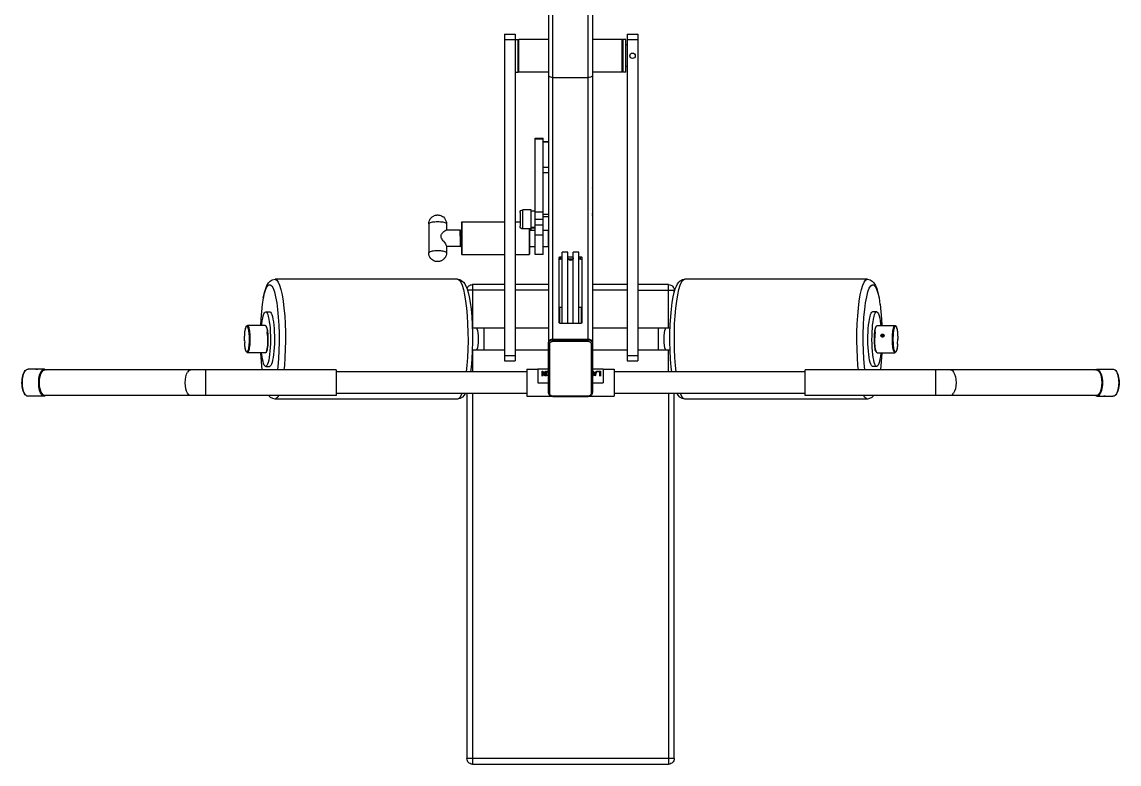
# Model space of a CAD drawing. Header units: millimetres. Extents: x 29224 to 62779, y 35576 to 54938.
# Drawn here: x 32034 to 33275, y 44727 to 45567 of the extents above; entities that cross this region are included whole.
import ezdxf

# ---------------------------------------------------------------- set-up
doc = ezdxf.new("R2010")
doc.units = ezdxf.units.MM
doc.linetypes.add('PEN_TYPE_1', pattern=[0])

# ---------------------------------------------------------------- blocks, each defined once
blk = doc.blocks.new('A$C0530486D')
at = {"color": 7, "linetype": 'PEN_TYPE_1'}
for points in [[(595.9, 478), (595.9, 1110)], [(600.6, 481.2), (600.6, 1109.9)], [(640.6, 481.2), (640.6, 1114.1)], [(645.3, 1114.9), (645.3, 421)], [(545.8, 826.4), (558.1, 826.4)], [(545.8, 826.4), (545.8, 456.4)], [(545.8, 820.3), (558.1, 820.3)], [(558.1, 826.4), (558.1, 456.4)], [(558.1, 820.3), (561.2, 820.3)], [(562, 820.3), (561.2, 819.5)], [(561.2, 783.3), (561.2, 820.3)], [(595.9, 820.3), (562, 820.3)], [(562, 783.3), (562, 820.3)], [(679.2, 820.3), (645.3, 820.3)], [(680, 819.5), (679.2, 820.3)], [(679.2, 783.3), (679.2, 820.3)], [(683, 820.3), (680, 820.3)], [(680, 783.3), (680, 820.3)], [(683, 783.3), (683, 820.3)], [(684.6, 826.4), (696.9, 826.4)], [(684.6, 826.4), (684.6, 456.4)], [(684.6, 820.3), (696.9, 820.3)], [(696.9, 826.4), (696.9, 456.4)], [(684.6, 814.1), (683, 814.1)], [(558.1, 783.3), (561.2, 783.3)], [(562, 783.3), (561.2, 784)], [(595.9, 783.3), (562, 783.3)], [(679.2, 783.3), (645.3, 783.3)], [(680, 784), (679.2, 783.3)], [(683, 783.3), (680, 783.3)], [(684.6, 789.5), (683, 789.5)], [(600.6, 777.1), (599.4, 777.2), (598.3, 777.4), (597.3, 777.8), (596.6, 778.3), (596.1, 778.8), (595.9, 779.4)], [(600.6, 777.1), (640.6, 777.1)], [(645.3, 779.4), (645.1, 778.8), (644.6, 778.3), (643.9, 777.8), (643, 777.4), (641.8, 777.2), (640.6, 777.1)], [(580.5, 708.5), (589.8, 708.5)], [(580.5, 628.6), (580.5, 708.5)], [(580.5, 707.9), (589.8, 707.9)], [(589.8, 576.7), (589.8, 708.5)], [(595.9, 704.4), (589.8, 704.4)], [(595.9, 703.9), (589.8, 703.9)], [(595.9, 675.5), (589.8, 675.5)], [(595.9, 669.3), (589.8, 669.3)], [(645.4, 651.8), (645.3, 652.3)], [(580.5, 637.8), (580.3, 637.8)], [(580.3, 637.8), (580.3, 625.8)], [(580.5, 636.9), (580.3, 636.9)], [(460.2, 611.6), (460.4, 613.2), (460.7, 614.7), (461.3, 616), (461.9, 617.1), (462.7, 618.1), (463.3, 618.8), (463.9, 619.3), (464.7, 619.9), (465.4, 620.3), (466.1, 620.7), (466.8, 621), (467.4, 621.2), (468, 621.3), (468.6, 621.4), (469.2, 621.5), (469.7, 621.6), (470.4, 621.6), (471.1, 621.5), (471.8, 621.4), (472.8, 621.3), (473.7, 621), (474.6, 620.6), (475.7, 620), (476.7, 619.3), (478, 617.9), (478.9, 616.6), (479.7, 615), (480.1, 613.3), (480.3, 611.6)], [(563.5, 624.3), (563.8, 625.5), (564.4, 626.5), (565.4, 627.1), (566.6, 627.4)], [(563.5, 624.3), (563.5, 608.9)], [(575.9, 627.4), (566.6, 627.4)], [(566.6, 605.8), (566.6, 627.4)], [(575.9, 605.2), (575.9, 627.4)], [(580.5, 625.8), (575.9, 625.8)], [(580.5, 576.7), (580.5, 628.2)], [(580.5, 625.2), (589.8, 625.2)], [(595.9, 622.2), (589.8, 622.2)], [(645.3, 623), (645.4, 623.3)], [(645.3, 621.1), (645.4, 621.8)], [(645.3, 621.3), (645.4, 621.8)], [(460.2, 611.6), (460.4, 612), (460.7, 612.4), (461.3, 612.8), (462.1, 613.1), (463.2, 613.4), (464.4, 613.7), (465.7, 613.9), (467.2, 614), (468.7, 614.1), (470.3, 614.2), (471.8, 614.1), (473.4, 614), (474.8, 613.9), (476.1, 613.7), (477.3, 613.4), (478.4, 613.1), (479.2, 612.8), (479.8, 612.4), (480.1, 612), (480.3, 611.6)], [(460.2, 611.6), (460.2, 578.8)], [(480.3, 611.6), (480.3, 604.4)], [(497.2, 613.2), (497.7, 613.7)], [(497.2, 613.2), (497.2, 577.2)], [(497.7, 613.7), (545.8, 613.7)], [(497.7, 613.7), (497.7, 576.7)], [(558.1, 613.7), (563.2, 613.7)], [(563.5, 613.6), (563.3, 613.6)], [(566.6, 605.8), (565.4, 606), (564.4, 606.7), (563.8, 607.7), (563.5, 608.9)], [(580.5, 617), (589.8, 617)], [(580.5, 610.6), (589.8, 610.6)], [(595.9, 619.6), (589.8, 619.6)], [(474.1, 597.6), (474.2, 598.3), (474.4, 599.1), (474.8, 599.8), (475.3, 600.5), (475.9, 601.3), (476.6, 602), (477.4, 602.8), (478.2, 603.5), (479, 604), (479.6, 604.3), (480, 604.4)], [(476.6, 592.3), (475.9, 593.4), (475.3, 594.3), (474.8, 595.2), (474.4, 596), (474.2, 596.8), (474.1, 597.6)], [(495.7, 604.4), (480, 604.4)], [(495.7, 603.6), (496.5, 604.4)], [(495.7, 597.6), (495.7, 604.4)], [(495.7, 597.4), (495.7, 585.9)], [(496.5, 604.4), (497.2, 604.4)], [(496.5, 604.4), (496.5, 585.9)], [(575.9, 605.8), (566.6, 605.8)], [(573.8, 605.8), (573.8, 576.7)], [(574.3, 605.8), (574.3, 577.2)], [(575.9, 605.2), (574.3, 605.2)], [(574.3, 604.4), (580.5, 604.4)], [(580.5, 607.3), (575.9, 607.3)], [(580.5, 606.8), (575.9, 606.8)], [(580.5, 599.2), (589.8, 599.2)], [(589.8, 604.4), (595.2, 604.4)], [(595.2, 604.4), (595.2, 585.9)], [(595.2, 604.4), (595.7, 604.2), (595.9, 603.7)], [(476.6, 592.3), (478.2, 590), (479, 588.9), (479.6, 587.9), (480, 587.2), (480.2, 586.6), (480.3, 586.2)], [(480.3, 586.2), (480.3, 578.8)], [(495.7, 585.9), (480.3, 585.9)], [(495.7, 586.7), (496.5, 585.9)], [(496.5, 585.9), (497.2, 585.9)], [(574.3, 585.9), (580.5, 585.9)], [(589.8, 585.9), (595.2, 585.9)], [(595.9, 586.7), (595.7, 586.1), (595.2, 585.9)], [(460.2, 578.8), (460.4, 579.2), (460.7, 579.6), (461.3, 579.9), (462.1, 580.3), (463.2, 580.6), (464.4, 580.9), (465.7, 581.1), (467.2, 581.2), (468.7, 581.3), (470.3, 581.3), (471.8, 581.3), (473.4, 581.2), (474.8, 581.1), (476.1, 580.9), (477.3, 580.6), (478.4, 580.3), (479.2, 579.9), (479.8, 579.6), (480.1, 579.2), (480.3, 578.8)], [(480.3, 578.8), (480.1, 577.1), (479.8, 575.6), (479.2, 574.3), (478.6, 573.2), (477.8, 572.2), (477.2, 571.5), (476.6, 571), (475.8, 570.4), (475.1, 570), (474.4, 569.7), (473.7, 569.4), (473.1, 569.2), (472.5, 569), (471.9, 568.9), (471.3, 568.8), (470.8, 568.8), (470.1, 568.8), (469.4, 568.8), (468.7, 568.9), (467.7, 569.1), (466.8, 569.4), (465.9, 569.8), (464.8, 570.4), (463.8, 571.1), (462.5, 572.4), (461.6, 573.7), (460.8, 575.4), (460.4, 577.1), (460.2, 578.8)], [(497.2, 577.2), (497.7, 576.7)], [(497.7, 576.7), (545.8, 576.7)], [(558.1, 576.7), (573.8, 576.7)], [(573.8, 576.7), (574.3, 577.2)], [(589.8, 576.7), (580.5, 576.7)], [(607.9, 573.6), (608, 573.9), (608.3, 574.1), (608.8, 574.3), (609.4, 574.3)], [(607.9, 499.6), (607.9, 573.6)], [(607.9, 571), (608, 571.3), (608.3, 571.5), (608.8, 571.7), (609.4, 571.8)], [(609.4, 574.3), (611.3, 574.3)], [(609.4, 571.8), (609.4, 574.3)], [(609.4, 571.8), (611.3, 571.8)], [(617.5, 579.3), (611.3, 579.3)], [(611.3, 498.8), (611.3, 579.3)], [(617.5, 498.8), (617.5, 579.3)], [(617.5, 574.3), (623.7, 574.3)], [(623.7, 573.1), (623.4, 571.9), (622.8, 571), (621.8, 570.3), (620.6, 570), (619.4, 570.3), (618.4, 571), (617.8, 571.9), (617.5, 573.1)], [(617.9, 571.8), (623.3, 571.8)], [(629.9, 579.3), (623.7, 579.3)], [(623.7, 498.8), (623.7, 579.3)], [(629.9, 498.8), (629.9, 579.3)], [(629.9, 574.3), (631.8, 574.3)], [(629.9, 571.8), (631.8, 571.8)], [(631.8, 574.3), (632.3, 574.3), (632.9, 574.1), (633.2, 573.9), (633.3, 573.6)], [(631.8, 571.8), (631.8, 574.3)], [(631.8, 571.8), (632.3, 571.7), (632.9, 571.5), (633.2, 571.3), (633.3, 571)], [(633.3, 573.6), (633.3, 499.6)], [(273, 527.8), (274.3, 533.7), (275.7, 538.2), (277.1, 541.7), (278.8, 544.6), (280.8, 546.8), (283.2, 548.3), (286.3, 548.9)], [(492.8, 548.9), (286.3, 548.9)], [(286.3, 548.9), (286.6, 548.9), (288.3, 547.9), (289.9, 545.6), (291.5, 542), (293, 537.1), (294.3, 531.1), (295.4, 524.1), (296.4, 516.2), (297.2, 507.5), (297.7, 498.4)], [(492.8, 548.9), (495.5, 548.5), (497.8, 547.2), (499.6, 545.6), (501, 543.7), (502.3, 541.1), (503.6, 537.9), (504.7, 533.9), (505.9, 528.8), (507, 522.5), (508, 515.1), (508.8, 506.6), (509.3, 497.1)], [(492.8, 548.9), (493.2, 548.9), (494.8, 547.9), (496.5, 545.6), (498, 542), (499.5, 537.1), (500.8, 531.1), (501.9, 524.1), (502.9, 516.2), (503.7, 507.5), (504.2, 498.4)], [(733.3, 497.1), (733.9, 506.6), (734.7, 515.1), (735.7, 522.5), (736.8, 528.8), (737.9, 533.9), (739.1, 537.9), (740.4, 541.1), (741.7, 543.7), (743.1, 545.6), (744.8, 547.2), (747.2, 548.5), (749.8, 548.9)], [(738.4, 498.4), (739, 507.5), (739.8, 516.2), (740.7, 524.1), (741.9, 531.1), (743.2, 537.1), (744.6, 542), (746.2, 545.6), (747.8, 547.9), (749.5, 548.9), (749.8, 548.9)], [(956.4, 548.9), (749.8, 548.9)], [(945, 498.4), (945.5, 507.5), (946.3, 516.2), (947.2, 524.1), (948.4, 531.1), (949.7, 537.1), (951.2, 542), (952.7, 545.6), (954.3, 547.9), (956, 548.9), (956.4, 548.9)], [(956.4, 548.9), (959.4, 548.3), (961.9, 546.8), (963.9, 544.6), (965.5, 541.7), (967, 538.2), (968.3, 533.7), (969.6, 527.8), (970.7, 520.1)], [(273.1, 527.1), (274.4, 532.9), (275.9, 537.5), (277.5, 540.7), (279.2, 542.4), (280.8, 542.6), (282.5, 541.4), (284.1, 538.6), (285.6, 534.4), (287, 528.9), (288.2, 522.2), (289.2, 514.5), (290, 505.9), (290.6, 496.8)], [(503.5, 537.8), (503.8, 538.8), (504.3, 539.8), (504.9, 540.6), (505.7, 541.3), (506.5, 541.9), (507.5, 542.4), (508.5, 542.6), (509.6, 542.7)], [(545.8, 536.6), (504, 536.6)], [(545.8, 542.7), (509.6, 542.7)], [(509.6, 542.7), (509.6, 493.4)], [(595.9, 542.7), (558.1, 542.7)], [(595.9, 536.6), (558.1, 536.6)], [(684.6, 542.7), (645.3, 542.7)], [(684.6, 536.6), (645.3, 536.6)], [(731.6, 542.7), (696.9, 542.7)], [(696.9, 536.6), (737.8, 536.6)], [(731.6, 493.4), (731.6, 542.7)], [(731.6, 542.7), (732.9, 542.6), (734, 542.3), (735.1, 541.7), (736, 540.9), (736.7, 540), (737.3, 539), (737.7, 537.8), (737.8, 536.6)], [(737.8, 533.3), (737.8, 536.6)], [(952.1, 496.8), (952.6, 505.9), (953.4, 514.5), (954.4, 522.2), (955.7, 528.9), (957, 534.4), (958.5, 538.6), (960.2, 541.4), (961.8, 542.6), (963.5, 542.4), (965.2, 540.7), (966.7, 537.5), (968.2, 532.9), (969.6, 527.1)], [(273, 527.8), (271.9, 520.1)], [(270.9, 512.6), (270.3, 503.4)], [(271.9, 520.8), (271, 512.1)], [(271.1, 496.5), (271.3, 498.5), (271.7, 501.9), (272.3, 504.9), (272.9, 507.5), (273.6, 509.5), (274.3, 510.9), (275.1, 511.7), (275.7, 511.9)], [(275.7, 511.9), (280.2, 511.9)], [(275.7, 511.9), (275.8, 511.9), (276.6, 511.5), (277.3, 510.4), (278, 508.8), (278.7, 506.5), (279.3, 503.8), (279.8, 500.6), (280.3, 497), (280.6, 493.8)], [(280.2, 511.9), (280.4, 511.9), (281.2, 511.5), (281.9, 510.4), (282.6, 508.8), (283.3, 506.5), (283.9, 503.8), (284.4, 500.6), (284.8, 497), (285.2, 493.1), (285.4, 488.9)], [(607.9, 512), (608.4, 512.6)], [(607.9, 509.5), (608.4, 510)], [(611.3, 516.9), (608.4, 516.9)], [(608.4, 499), (608.4, 516.9)], [(633.1, 516.9), (629.9, 516.9)], [(633.1, 499.2), (633.1, 516.9)], [(633.1, 512.4), (633.3, 512)], [(633.1, 509.9), (633.3, 509.5)], [(957.8, 497), (958.3, 500.6), (958.8, 503.8), (959.4, 506.5), (960.1, 508.8), (960.8, 510.4), (961.5, 511.5), (962.3, 511.9), (962.4, 511.9)], [(962.1, 493.8), (962.4, 497), (962.8, 500.6), (963.4, 503.8), (964, 506.5), (964.6, 508.8), (965.3, 510.4), (966.1, 511.5), (966.8, 511.9), (967, 511.9)], [(967, 511.9), (962.4, 511.9)], [(967, 511.9), (967.6, 511.7), (968.3, 510.9), (969.1, 509.5), (969.7, 507.5), (970.4, 504.9), (970.9, 501.9), (971.4, 498.5), (971.6, 496.5)], [(970.8, 520.8), (971.7, 512.1)], [(971.7, 512.6), (972.4, 503.4)], [(251.9, 479.1), (251.9, 481.5), (251.9, 483.6), (252, 485.6), (252.1, 487.6), (252.3, 489.4), (252.6, 491.2), (252.8, 492.7), (253.2, 493.9), (253.5, 494.9), (253.8, 495.6), (254.2, 496.1), (254.7, 496.4), (255.2, 496.5)], [(275.2, 496.5), (255.2, 496.5)], [(255.2, 496.5), (255.4, 496.4), (255.8, 496.1), (256.1, 495.5), (256.5, 494.6), (256.8, 493.4), (257.1, 492.1), (257.3, 490.5), (257.5, 488.7), (257.7, 486.8), (257.8, 485)], [(270.2, 503.6), (269.8, 496.5)], [(275.7, 496.2), (275.2, 496.5)], [(290.6, 496.8), (290.9, 487.3), (290.9, 477.6), (290.7, 468), (290.2, 458.7), (289.5, 450), (289.1, 446.4)], [(297.7, 498.4), (298, 488.9), (298.1, 479.2), (297.9, 469.6), (297.5, 460.2), (296.9, 451.2), (296.4, 446.4)], [(504.2, 498.4), (504.5, 488.9), (504.6, 479.2), (504.4, 469.6), (504, 460.2), (503.4, 451.2), (502.7, 444.1)], [(509.3, 497.1), (509.6, 487.8), (509.7, 478.1), (509.5, 468.2), (509, 458.5), (508.2, 449.5), (507.6, 444.1)], [(609.4, 498.8), (608.8, 498.8), (608.3, 499), (608, 499.3), (607.9, 499.6)], [(631.8, 498.8), (609.4, 498.8)], [(633.3, 499.6), (633.2, 499.3), (632.9, 499), (632.3, 498.8), (631.8, 498.8)], [(735.1, 444.1), (734.4, 449.5), (733.7, 458.5), (733.2, 468.2), (733, 478.1), (733, 487.8), (733.3, 497.1)], [(740, 444.1), (739.3, 451.2), (738.6, 460.2), (738.2, 469.6), (738.1, 479.2), (738.1, 488.9), (738.4, 498.4)], [(946.3, 446.4), (945.8, 451.2), (945.1, 460.2), (944.7, 469.6), (944.6, 479.2), (944.6, 488.9), (945, 498.4)], [(953.6, 446.4), (953.2, 450), (952.4, 458.7), (952, 468), (951.7, 477.6), (951.8, 487.3), (952.1, 496.8)], [(957.2, 488.9), (957.5, 493.1), (957.8, 497)], [(967.5, 496.5), (967, 496.2)], [(967.5, 496.5), (987.5, 496.5)], [(972.5, 503.6), (972.9, 496.5)], [(984.9, 485), (985, 486.9), (985.2, 488.7), (985.4, 490.5), (985.6, 492.1), (985.9, 493.4), (986.2, 494.6), (986.5, 495.5), (986.9, 496.1), (987.3, 496.4), (987.5, 496.5)], [(987.5, 496.5), (988, 496.4), (988.5, 496), (988.9, 495.5), (989.2, 494.8), (989.5, 493.9), (989.8, 492.6), (990.1, 491.1), (990.4, 489.4), (990.5, 487.6), (990.7, 485.6), (990.8, 483.6), (990.8, 481.5)], [(251.9, 481.1), (251.9, 483.1), (252, 485.1), (252.1, 487), (252.3, 488.8), (252.5, 490.4), (252.7, 491.9), (253, 493.1), (253.3, 494.2), (253.6, 495), (254, 495.5), (254.3, 495.7), (254.7, 495.7), (255, 495.4), (255.3, 494.8), (255.7, 493.9), (255.9, 492.8), (256.2, 491.5), (256.4, 490), (256.6, 488.3), (256.8, 486.6), (256.9, 484.8)], [(256.9, 484.8), (257, 483), (257, 481.1), (257, 479), (256.9, 477.1), (256.8, 475.2), (256.6, 473.4), (256.4, 471.7), (256.1, 470.3), (255.9, 469), (255.6, 468), (255.2, 467.2), (254.9, 466.7), (254.6, 466.4), (254.2, 466.5), (253.9, 466.8), (253.5, 467.4), (253.2, 468.2), (252.9, 469.3), (252.6, 470.6), (252.4, 472.1), (252.2, 473.8), (252.1, 475.6)], [(257.8, 485), (257.8, 483.1), (257.9, 481), (257.8, 478.9), (257.8, 476.9), (257.6, 474.8), (257.5, 473), (257.2, 471.2), (257, 469.7), (256.7, 468.4), (256.4, 467.3), (256, 466.5), (255.7, 465.9), (255.3, 465.7), (255.2, 465.6)], [(276.1, 495.8), (275.7, 496.2)], [(276, 495.7), (275.7, 496.2)], [(276, 495.7), (276.3, 495.2), (276.6, 494.1), (277, 492.7), (277.2, 491.1), (277.5, 489.2), (277.5, 488.9)], [(276.1, 495.8), (276.4, 495.5), (276.7, 494.7), (277.1, 493.7), (277.4, 492.3), (277.7, 490.8), (277.9, 489), (278.1, 487), (278.2, 484.9)], [(277.8, 485), (277.9, 482.7), (277.9, 480.4), (277.8, 478.1), (277.7, 475.9), (277.6, 473.8), (277.3, 471.9)], [(277.8, 485), (277.5, 488.9)], [(278.2, 484.9), (278.3, 482.7), (278.3, 480.4), (278.2, 478.2), (278.1, 476.1), (278, 474), (277.8, 472.2)], [(285.4, 488.9), (285.6, 484.6), (285.6, 480.2), (285.5, 475.8), (285.3, 471.6), (285.1, 467.5), (284.7, 463.7), (284.2, 460.2), (283.6, 457.2), (283, 454.7), (282.3, 452.7), (281.6, 451.3), (280.9, 450.4), (280.2, 450.2)], [(280.6, 493.8), (280.9, 488.9)], [(280.9, 488.9), (281, 484.6), (281, 480.2), (281, 475.8), (280.8, 471.6)], [(545.8, 493.4), (509.5, 493.4)], [(514.1, 493.4), (514.7, 492.8), (515.3, 491), (515.8, 488.3), (516.1, 484.9), (516.2, 481.1)], [(522.7, 468.7), (522.7, 493.4)], [(595.9, 493.4), (558.1, 493.4)], [(684.6, 493.4), (645.3, 493.4)], [(733.2, 493.4), (696.9, 493.4)], [(720, 468.7), (720, 493.4)], [(726.4, 481.1), (726.5, 484.9), (726.9, 488.3), (727.3, 491), (727.9, 492.8), (728.6, 493.4)], [(962.4, 450.2), (961.8, 450.4), (961.1, 451.3), (960.3, 452.7), (959.7, 454.7), (959, 457.2), (958.5, 460.2), (958, 463.7), (957.6, 467.5), (957.3, 471.6), (957.1, 475.8), (957.1, 480.2), (957.1, 484.6), (957.2, 488.9)], [(962.2, 467.5), (961.9, 471.6), (961.7, 475.8), (961.6, 480.2), (961.7, 484.6), (961.8, 488.9)], [(961.8, 488.9), (962.1, 493.8)], [(966.1, 467), (965.8, 467.9), (965.4, 469), (965.2, 470.5), (964.9, 472.2), (964.7, 474), (964.5, 476.1), (964.4, 478.2), (964.4, 480.4), (964.4, 482.7), (964.5, 484.9)], [(964.5, 484.9), (964.6, 487), (964.8, 489), (965, 490.8), (965.3, 492.3), (965.6, 493.7), (965.9, 494.7), (966.3, 495.5), (966.5, 495.8)], [(964.9, 485), (964.8, 482.7)], [(965.2, 488.9), (964.9, 485)], [(965.2, 488.9), (965.2, 489.2), (965.4, 491.1), (965.7, 492.7), (966, 494.1), (966.4, 495.2), (966.7, 495.7)], [(966.5, 495.8), (967, 496.2)], [(967, 496.2), (966.7, 495.7)], [(971.7, 485), (971.7, 485.3), (971.9, 485.7), (972.1, 486), (972.3, 486.3), (972.6, 486.5), (973, 486.6), (973.3, 486.7), (973.6, 486.8)], [(972, 484), (971.7, 485)], [(972.2, 484.3), (972.2, 484.6), (972.3, 485), (972.5, 485.3), (972.8, 485.6), (973.1, 485.8), (973.4, 485.9), (973.7, 486), (974.1, 486)], [(972.2, 484.3), (972.3, 483.7)], [(973.1, 484), (972.9, 485.7)], [(975.3, 485), (975.3, 484.7), (975.1, 484.3), (975, 484), (974.7, 483.7), (974.4, 483.5), (974.1, 483.3), (973.7, 483.2), (973.4, 483.2)], [(973.5, 486), (973.6, 483.2)], [(973.6, 486.8), (973.9, 486.7), (974.2, 486.6), (974.5, 486.5), (974.8, 486.3), (975.1, 486)], [(975.2, 485.6), (974.1, 486)], [(975.1, 486), (975.2, 485.6)], [(975.2, 485.6), (975.3, 485)], [(987.5, 465.6), (987.4, 465.7), (987, 465.9), (986.6, 466.5), (986.3, 467.3), (986, 468.4), (985.7, 469.7), (985.4, 471.2), (985.2, 473), (985, 474.9), (984.9, 476.9), (984.8, 478.9), (984.8, 481.1), (984.8, 483.1), (984.9, 485)], [(990.4, 473.8), (990.3, 472.1), (990, 470.6), (989.7, 469.3), (989.5, 468.2), (989.1, 467.4), (988.8, 466.8), (988.5, 466.5), (988.1, 466.4), (987.7, 466.7), (987.4, 467.2), (987.1, 468), (986.8, 469), (986.5, 470.3), (986.3, 471.7), (986.1, 473.4), (985.9, 475.2), (985.8, 477.1), (985.7, 479), (985.7, 481.1), (985.7, 483), (985.8, 484.8)], [(985.8, 484.8), (985.9, 486.6), (986, 488.3), (986.2, 490), (986.4, 491.5), (986.7, 492.8), (987, 493.9), (987.3, 494.8), (987.7, 495.4), (988, 495.7), (988.4, 495.7), (988.7, 495.5), (989, 494.9), (989.4, 494.2), (989.7, 493.1), (990, 491.9), (990.2, 490.4), (990.4, 488.8), (990.6, 487), (990.7, 485.1), (990.8, 483.1), (990.8, 481.1)], [(251.9, 479.4), (252, 477.3)], [(255.2, 465.6), (254.7, 465.8), (254.2, 466.1), (253.9, 466.5), (253.6, 467), (253.3, 467.7), (253, 468.7), (252.7, 470), (252.5, 471.6), (252.2, 473.4), (252.1, 475.3), (252, 477.3)], [(277.8, 472.2), (277.5, 470.5), (277.2, 469), (276.9, 467.9), (276.5, 467), (275.7, 465.9)], [(277.3, 471.9), (277.1, 470.1), (276.8, 468.6), (276.5, 467.4), (276.1, 466.5)], [(516.2, 481.1), (516.1, 477.3), (515.8, 473.8), (515.3, 471.1), (514.7, 469.3), (514.1, 468.7)], [(595.8, 477.2), (596, 478.2), (596.4, 479.2), (597.2, 480), (598.1, 480.6), (598.9, 480.9)], [(595.8, 420.2), (595.8, 477.2)], [(595.8, 476.2), (595.9, 477)], [(597, 475.6), (596.7, 475.6), (596.3, 475.7), (596, 475.9), (595.9, 476), (595.8, 476.2)], [(595.9, 477.1), (596.2, 477.8), (596.6, 478.5), (597.2, 479.1), (597.9, 479.6), (598.7, 479.9), (599.5, 480.2), (600.4, 480.2)], [(597, 475.6), (597.1, 476.2), (597.3, 476.7), (597.6, 477.3), (598, 477.7), (598.6, 478.1), (599.1, 478.3), (599.8, 478.5), (600.4, 478.6)], [(597, 419.5), (597, 475.6)], [(598.9, 480.9), (600.4, 481.2)], [(600.4, 478.6), (600.4, 481.2)], [(600.4, 480.2), (640.5, 480.2)], [(600.4, 478.6), (640.5, 478.6)], [(600.6, 481.1), (640.5, 481.1)], [(640.5, 481.2), (642.1, 480.9)], [(640.5, 478.6), (640.5, 481.2)], [(640.5, 480.2), (641.4, 480.2), (642.3, 479.9), (643.1, 479.6), (643.8, 479.1), (644.4, 478.5), (644.8, 477.8), (645, 477.1)], [(640.5, 478.6), (641.2, 478.5), (641.8, 478.3), (642.4, 478.1), (642.9, 477.7), (643.3, 477.3), (643.7, 476.7), (643.9, 476.2), (643.9, 475.6)], [(640.6, 481.1), (642.3, 480.8)], [(642.1, 480.9), (642.8, 480.6)], [(642.3, 480.8), (643.4, 480.2)], [(642.8, 480.6), (643.4, 480.2)], [(643.4, 480.2), (643.6, 480.1)], [(643.6, 480.1), (643.8, 480), (644.5, 479.2), (645, 478.2), (645.2, 477.2)], [(643.6, 480.1), (644, 479.8)], [(645.2, 476.2), (645.1, 476), (644.9, 475.9), (644.6, 475.7), (644.3, 475.6), (643.9, 475.6)], [(643.9, 475.6), (643.9, 419.5)], [(644, 479.8), (645.2, 477.9)], [(645, 477.1), (645.2, 476.2)], [(645.2, 477.9), (645.3, 477)], [(728.6, 468.7), (727.9, 469.3), (727.3, 471.1), (726.9, 473.8), (726.5, 477.3), (726.4, 481.1)], [(965.3, 471.9), (965.1, 473.8), (964.9, 475.9), (964.8, 478.1), (964.8, 480.4), (964.8, 482.7)], [(966.6, 466.5), (966.2, 467.4), (965.9, 468.6), (965.6, 470.1), (965.3, 471.9)], [(972.3, 483.7), (972, 484)], [(973.4, 483.2), (972.3, 483.7)], [(973.1, 483.2), (973.1, 484)], [(990.6, 475.6), (990.4, 473.4), (990.2, 471.6), (989.9, 470.1), (989.7, 468.8), (989.4, 467.7), (989, 467), (988.8, 466.5), (988.4, 466), (988, 465.8), (987.5, 465.6)], [(990.6, 475.3), (990.7, 477.3)], [(990.7, 477.3), (990.8, 479.4)], [(990.8, 479.1), (990.8, 481.5)], [(275.2, 465.6), (255.2, 465.6)], [(269.8, 465.6), (269.8, 465.1)], [(269.9, 465.3), (269.9, 465.1)], [(269.9, 465.1), (271.4, 446.4)], [(275.7, 450.2), (275.5, 450.2), (274.8, 450.7), (274, 451.7), (273.3, 453.4), (272.7, 455.6), (272.1, 458.3), (271.6, 461.5), (271.1, 465.1), (271.1, 465.6)], [(275.2, 465.6), (275.7, 465.9)], [(280.8, 471.6), (280.5, 467.5), (280.1, 463.7), (279.6, 460.2), (279.1, 457.2), (278.5, 454.7), (277.8, 452.7), (277.1, 451.3), (276.3, 450.4), (275.7, 450.2)], [(276.1, 466.4), (275.7, 465.9)], [(545.8, 468.7), (509.5, 468.7)], [(509.6, 468.7), (509.6, 444.1)], [(545.8, 462.6), (558.1, 462.6)], [(595.8, 468.7), (558.1, 468.7)], [(684.6, 468.7), (645.3, 468.7)], [(684.6, 462.6), (696.9, 462.6)], [(733.2, 468.7), (696.9, 468.7)], [(731.6, 444.1), (731.6, 468.7)], [(967, 450.2), (966.4, 450.4), (965.6, 451.3), (964.9, 452.7), (964.2, 454.7), (963.6, 457.2), (963, 460.2), (962.6, 463.7), (962.2, 467.5)], [(966.1, 467), (967, 465.9)], [(966.5, 466.4), (967, 465.9)], [(967, 465.9), (967.5, 465.6)], [(971.6, 465.6), (971.6, 465.1), (971.1, 461.5), (970.6, 458.3), (970, 455.6), (969.3, 453.4), (968.6, 451.7), (967.9, 450.7), (967.1, 450.2), (967, 450.2)], [(967.5, 465.6), (987.5, 465.6)], [(972.9, 465.1), (971.4, 446.4)], [(972.8, 465.6), (972.9, 465.1)], [(972.8, 465.3), (972.8, 465.1)], [(0.5, 431.7), (0.5, 433.7), (0.7, 435.7), (0.9, 437.7), (1.4, 439.6), (1.9, 441.3), (2.5, 442.9), (3.2, 444.3), (3.9, 445.4), (4.8, 446.2), (5.6, 446.8), (6.5, 447.1), (7, 447.1)], [(4.6, 446.3), (5.5, 446.8), (6.4, 447.1), (7, 447.1)], [(15.6, 447.1), (7, 447.1)], [(16.7, 447), (15.6, 447.1)], [(15.8, 447.1), (16.6, 447.1)], [(16.7, 447.1), (17.5, 447)], [(17.5, 447), (16.7, 447)], [(19.1, 447.1), (17.5, 447)], [(18.9, 431.7), (18.9, 434), (19.2, 436.3), (19.5, 438.4), (20, 440.4), (20.6, 442.2), (21.3, 443.8), (22.1, 445.1), (23, 446.1), (23.9, 446.8), (24.9, 447.1), (25.4, 447.1)], [(25.4, 447.1), (19.1, 447.1)], [(25.4, 447.1), (27.4, 446.4)], [(275.7, 450.2), (280.2, 450.2)], [(545.8, 456.4), (558.1, 456.4)], [(571.3, 447.1), (583.6, 447.1)], [(571.3, 447.1), (571.3, 416.3)], [(583.6, 447.4), (595.8, 447.4)], [(583.6, 447.4), (583.6, 431.7)], [(645.3, 447.4), (657.6, 447.4)], [(657.6, 447.4), (657.6, 431.7)], [(657.6, 447.1), (669.9, 447.1)], [(669.9, 447.1), (669.9, 416.3)], [(684.6, 456.4), (696.9, 456.4)], [(967, 450.2), (962.4, 450.2)], [(1213.9, 446.4), (1215.9, 447.1)], [(1215.9, 447.1), (1234.3, 447.1)], [(1215.9, 447.1), (1216.3, 447.1), (1217.3, 446.8), (1218.2, 446.1), (1219.1, 445.1), (1219.9, 443.8), (1220.6, 442.2), (1221.2, 440.4), (1221.7, 438.4), (1222.1, 436.3), (1222.3, 434), (1222.4, 431.7)], [(1234.3, 447.1), (1234.7, 447.1), (1235.7, 446.8), (1236.6, 446.3), (1237.5, 445.4), (1238.4, 444.3), (1239.1, 443), (1239.7, 441.4), (1240.2, 439.7), (1240.7, 437.8), (1241, 435.8), (1241.2, 433.8), (1241.2, 431.7)], [(1234.3, 447.1), (1234.7, 447.1), (1235.6, 446.8), (1236.5, 446.2), (1237.3, 445.4), (1238.1, 444.3), (1238.7, 442.9), (1239.4, 441.3), (1239.9, 439.6), (1240.3, 437.7), (1240.6, 435.7), (1240.7, 433.7), (1240.8, 431.7)], [(0, 431.7), (0.1, 433.8), (0.2, 435.8), (0.6, 437.8), (1, 439.7), (1.5, 441.4), (2.1, 442.9), (2.9, 444.3), (3.7, 445.4), (4.6, 446.3)], [(19.5, 431.7), (19.6, 433.9), (19.8, 436.1), (20.2, 438.2), (20.6, 440.1), (21.2, 441.9), (21.9, 443.4), (22.7, 444.6), (23.5, 445.6), (24.4, 446.3), (25.4, 446.6)], [(19.8, 431.7), (20, 435.2), (20.5, 438.5), (21.4, 441.4), (22.5, 443.8), (23.8, 445.4)], [(23.8, 445.4), (25.3, 446.3), (26, 446.4)], [(25.4, 446.6), (26.3, 446.6)], [(355.5, 446.4), (26, 446.4)], [(26.3, 446.6), (27, 446.4)], [(184.7, 431.7), (184.9, 435.2), (185.4, 438.5), (186.3, 441.4), (187.4, 443.8)], [(188.7, 445.4), (187.4, 443.8)], [(188.7, 445.4), (190.2, 446.3), (190.9, 446.4)], [(207.5, 446.4), (207.5, 417.1)], [(355.5, 446.4), (355.5, 417.1)], [(571.3, 444.1), (355.5, 444.1)], [(588.4, 444.8), (589.3, 444.8)], [(588.4, 439.1), (588.4, 444.8)], [(591.5, 439.1), (589, 444)], [(589, 444), (589, 439.1)], [(589.3, 444.8), (591.8, 439.8)], [(591.8, 444.8), (592.4, 444.8)], [(591.8, 439.8), (591.8, 444.8)], [(592.4, 444.8), (592.4, 439.1)], [(593.2, 442.9), (593.3, 443.5)], [(593.2, 441.1), (593.2, 442.9)], [(593.3, 440.4), (593.2, 441.1)], [(593.3, 443.5), (593.5, 444)], [(593.5, 440), (593.3, 440.4)], [(593.5, 444), (593.9, 444.5)], [(593.9, 439.5), (593.5, 440)], [(593.8, 442.9), (593.9, 443.4)], [(593.8, 441.1), (593.8, 442.9)], [(593.9, 440.6), (593.8, 441.1)], [(593.9, 444.5), (594.3, 444.7)], [(593.9, 443.4), (594.1, 443.7)], [(594.1, 440.2), (593.9, 440.6)], [(594.1, 443.7), (594.4, 444)], [(594.4, 440), (594.1, 440.2)], [(594.3, 444.7), (594.8, 444.8)], [(594.4, 444), (594.8, 444.1)], [(594.8, 439.8), (594.4, 440)], [(594.8, 444.8), (595.6, 444.8)], [(594.8, 444.1), (595.6, 444.1)], [(595.6, 439.8), (594.8, 439.8)], [(595.6, 444.8), (595.8, 444.8)], [(595.6, 444.1), (595.8, 444)], [(595.8, 439.9), (595.6, 439.8)], [(646.1, 444.8), (646.7, 444.8)], [(647.7, 439.1), (646.1, 444.8)], [(646.7, 444.8), (647.1, 443.4)], [(647.1, 443.4), (649.1, 443.4)], [(647.2, 442.9), (649, 442.9)], [(648.1, 439.6), (647.2, 442.9)], [(649, 442.9), (648.1, 439.6)], [(650.1, 444.8), (648.5, 439.1)], [(649.1, 443.4), (649.5, 444.8)], [(649.5, 444.8), (650.1, 444.8)], [(650.9, 444.8), (654.5, 444.8)], [(650.9, 444.1), (650.9, 444.8)], [(653.9, 444.1), (650.9, 444.1)], [(653.9, 439.1), (653.9, 444.1)], [(654.5, 444.8), (654.5, 439.1)], [(885.9, 444.1), (669.9, 444.1)], [(1215.4, 446.4), (885.9, 446.4)], [(885.9, 417.1), (885.9, 446.4)], [(1033.9, 417.1), (1033.9, 446.4)], [(1050.5, 446.4), (1051.2, 446.3), (1052.7, 445.4), (1054, 443.8)], [(1054, 443.8), (1055.1, 441.4), (1056, 438.5), (1056.5, 435.2), (1056.7, 431.7)], [(1214.3, 446.4), (1214.9, 446.6)], [(1214.9, 446.6), (1215.9, 446.6)], [(1215.4, 446.4), (1216.2, 446.3), (1217.6, 445.4)], [(1215.9, 446.6), (1216.8, 446.3), (1217.7, 445.6), (1218.6, 444.6), (1219.3, 443.4), (1220, 441.9), (1220.6, 440.1), (1221.1, 438.2), (1221.4, 436.1), (1221.6, 433.9), (1221.7, 431.7)], [(1217.6, 445.4), (1218.9, 443.8), (1220, 441.4), (1220.9, 438.5), (1221.4, 435.2), (1221.6, 431.7)], [(7, 416.3), (6.5, 416.3), (5.5, 416.6), (4.6, 417.2), (3.7, 418), (2.9, 419.1), (2.2, 420.5), (1.5, 422), (1, 423.8), (0.6, 425.6), (0.3, 427.6), (0.1, 429.6), (0, 431.7)], [(7, 416.3), (6.5, 416.3), (5.6, 416.6), (4.8, 417.2), (3.9, 418.1), (3.2, 419.2), (2.5, 420.5), (1.9, 422.1), (1.4, 423.9), (0.9, 425.8), (0.7, 427.8), (0.5, 429.8), (0.5, 431.7)], [(25.4, 416.3), (24.9, 416.3), (23.9, 416.7), (23, 417.4), (22.1, 418.4), (21.3, 419.7), (20.6, 421.2), (20, 423), (19.5, 425), (19.2, 427.2), (18.9, 429.4), (18.9, 431.7)], [(26.3, 416.8), (25.4, 416.8), (24.4, 417.2), (23.5, 417.8), (22.7, 418.8), (21.9, 420), (21.2, 421.6), (20.6, 423.3), (20.2, 425.2), (19.8, 427.3), (19.6, 429.5), (19.5, 431.7)], [(22.5, 419.7), (21.4, 422), (20.5, 424.9), (20, 428.2), (19.8, 431.7)], [(187.4, 419.7), (186.3, 422), (185.4, 424.9), (184.9, 428.2), (184.7, 431.7)], [(583.6, 431.7), (595.8, 431.7)], [(645.3, 431.7), (657.6, 431.7)], [(1056.7, 431.7), (1056.5, 428.2), (1056, 424.9), (1055.1, 422), (1054, 419.7)], [(1222.4, 431.7), (1222.3, 429.4), (1222.1, 427.2), (1221.7, 425), (1221.2, 423), (1220.6, 421.2), (1219.9, 419.7), (1219.1, 418.4), (1218.2, 417.4), (1217.3, 416.7), (1216.3, 416.3), (1215.9, 416.3)], [(1221.7, 431.7), (1221.6, 429.5), (1221.4, 427.3), (1221.1, 425.2), (1220.6, 423.3), (1220, 421.6), (1219.3, 420), (1218.6, 418.8), (1217.7, 417.8), (1216.8, 417.2), (1215.9, 416.8)], [(1221.6, 431.7), (1221.4, 428.2), (1220.9, 424.9), (1220, 422), (1218.9, 419.7), (1217.6, 418)], [(1240.8, 431.7), (1240.7, 429.8), (1240.6, 427.8), (1240.3, 425.8), (1239.9, 423.9), (1239.4, 422.1), (1238.7, 420.5), (1238.1, 419.2), (1237.3, 418.1), (1236.5, 417.2), (1235.6, 416.6), (1234.7, 416.3), (1234.3, 416.3)], [(1241.2, 431.7), (1241.2, 429.6), (1241, 427.6), (1240.7, 425.6), (1240.3, 423.8), (1239.7, 422.1), (1239.1, 420.5), (1238.4, 419.1), (1237.5, 418), (1236.7, 417.2), (1235.8, 416.6), (1234.8, 416.3), (1234.3, 416.3)], [(25.4, 416.3), (7, 416.3)], [(26, 417.1), (25.3, 417.2), (23.8, 418), (22.5, 419.7)], [(27.4, 417.1), (25.4, 416.3)], [(355.5, 417.1), (26, 417.1)], [(27, 417.1), (26.3, 416.8)], [(190.9, 417.1), (190.2, 417.2), (188.7, 418), (187.4, 419.7)], [(286.3, 413.2), (283.7, 413.7), (281.3, 414.9), (279.6, 416.5), (279.2, 417.1)], [(290.1, 417.1), (289.3, 415.5), (287.7, 413.7), (286.3, 413.2)], [(492.8, 413.2), (286.3, 413.2)], [(571.3, 419.4), (355.5, 419.4)], [(497.7, 419.4), (497.4, 418.6), (495.8, 415.5), (494.2, 413.7), (492.8, 413.2)], [(501.4, 419.4), (500.4, 417.6), (498.3, 415.3), (495.9, 413.8), (492.8, 413.2)], [(503.4, 419.4), (503.4, 6.2)], [(509.6, 419.4), (509.6, 0)], [(571.3, 416.3), (598.7, 416.3)], [(597, 419.5), (596.7, 419.6), (596.3, 419.7), (596, 419.8), (595.9, 420), (595.8, 420.2)], [(600.4, 416), (599.5, 416.1), (598.6, 416.3), (597.8, 416.7), (597.1, 417.2), (596.6, 417.9), (596.2, 418.6), (595.9, 419.3), (595.8, 420.2)], [(600.4, 416.6), (599.8, 416.6), (599.1, 416.8), (598.6, 417.1), (598, 417.5), (597.6, 417.9), (597.3, 418.4), (597.1, 419), (597, 419.5)], [(640.5, 416.6), (600.4, 416.6)], [(600.4, 416.6), (600.4, 416)], [(600.4, 416), (640.5, 416)], [(643.9, 419.5), (643.9, 419), (643.7, 418.4), (643.3, 417.9), (642.9, 417.5), (642.4, 417.1), (641.8, 416.8), (641.2, 416.6), (640.5, 416.6)], [(640.5, 416.6), (640.5, 416)], [(641.6, 416.1), (640.5, 416)], [(645.1, 420), (645, 419.2), (644.7, 418.4), (644.2, 417.6), (643.4, 416.9), (642.5, 416.4), (641.6, 416.1)], [(642.2, 416.3), (669.9, 416.3)], [(645.2, 420.2), (645.1, 420), (644.9, 419.8), (644.6, 419.7), (644.3, 419.6), (643.9, 419.5)], [(645.3, 421), (645.1, 420)], [(645.2, 421.1), (645.2, 420.2)], [(885.9, 419.4), (669.9, 419.4)], [(731.6, 419.4), (731.6, 0)], [(737.8, 6.2), (737.8, 419.4)], [(749.8, 413.2), (746.8, 413.8), (744.3, 415.3), (742.3, 417.6), (741.2, 419.4)], [(749.8, 413.2), (748.5, 413.7), (746.8, 415.5), (745.3, 418.6), (745, 419.4)], [(956.4, 413.2), (749.8, 413.2)], [(1215.4, 417.1), (885.9, 417.1)], [(956.4, 413.2), (955, 413.7), (953.3, 415.5), (952.5, 417.1)], [(963.5, 417.1), (963.1, 416.5), (961.3, 414.9), (959, 413.7), (956.4, 413.2)], [(1052.7, 418), (1051.2, 417.2), (1050.5, 417.1)], [(1052.7, 418), (1054, 419.7)], [(1215.9, 416.3), (1213.9, 417.1)], [(1214.9, 416.8), (1214.3, 417.1)], [(1215.9, 416.8), (1214.9, 416.8)], [(1217.6, 418), (1216.2, 417.2), (1215.4, 417.1)], [(1215.9, 416.3), (1222.1, 416.3)], [(1222.1, 416.3), (1223.8, 416.4)], [(1223.8, 416.4), (1224.6, 416.4)], [(1224.6, 416.3), (1223.8, 416.4)], [(1224.6, 416.4), (1225.6, 416.3)], [(1225.5, 416.3), (1224.6, 416.3)], [(1225.6, 416.3), (1234.3, 416.3)], [(737.8, 6.2), (503.4, 6.2)], [(509.6, 0), (508.3, 0.1), (507.2, 0.5), (506.1, 1.1), (505.2, 1.8), (504.5, 2.7), (503.9, 3.8), (503.5, 4.9), (503.4, 6.2)], [(737.8, 6.2), (737.7, 4.9), (737.3, 3.8), (736.7, 2.7), (736, 1.8), (735.1, 1.1), (734, 0.5), (732.9, 0.1), (731.6, 0)], [(509.6, 0), (731.6, 0)]]:
    blk.add_lwpolyline(points, dxfattribs=at)
blk.add_lwpolyline([(690.7, 804.9), (691.9, 804.6), (692.9, 804), (693.6, 803), (693.8, 801.8), (693.6, 800.6), (692.9, 799.6), (691.9, 798.9), (690.7, 798.7), (689.5, 798.9), (688.6, 799.6), (687.9, 800.6), (687.7, 801.8), (687.9, 803), (688.6, 804), (689.5, 804.6)], close=True, dxfattribs=at)

msp = doc.modelspace()

# ---------------------------------------------------------------- block references
msp.add_blockref('A$C0530486D', (32033.6, 44727))

doc.saveas('drawing.dxf')
